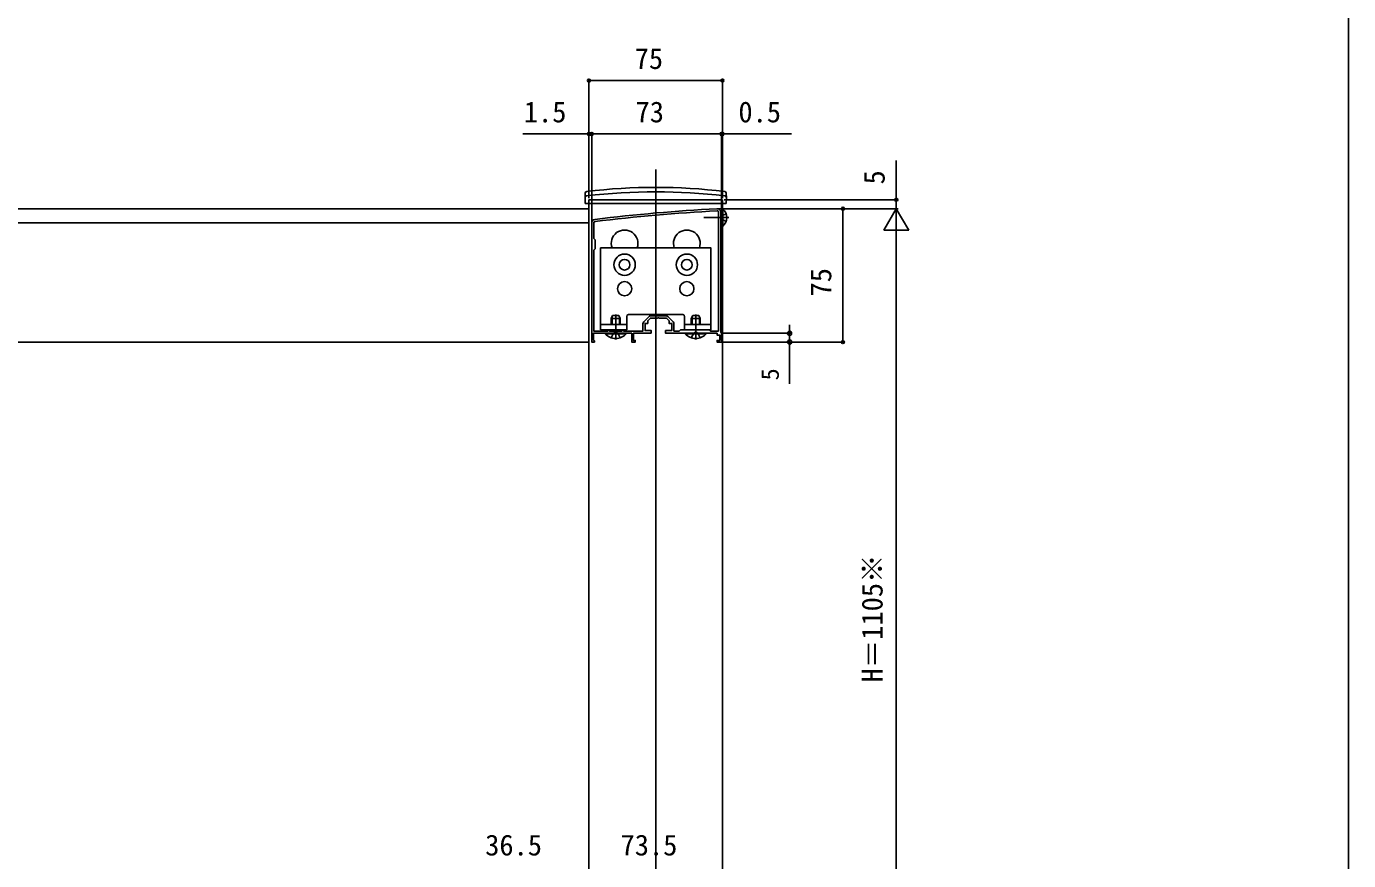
# Model space of a CAD drawing. Units: millimetres, scale not verified. Extents: x -700 to 700, y -1044 to 1038.
# Drawn here: x -43 to 700, y -367 to 102 of the extents above; entities that cross this region are included whole.
import ezdxf
from ezdxf.enums import TextEntityAlignment as Align

# ---------------------------------------------------------------- set-up
doc = ezdxf.new("R2010")
doc.units = ezdxf.units.MM
doc.header["$LTSCALE"] = 6
for name, color, linetype in [('0-2_YKK_11', 7, 'Continuous'), ('0-3_YKK_12', 2, 'Continuous'), ('0-4_YKK_13', 4, 'Continuous'), ('0-5_YKK_D', 6, 'Continuous'), ('0-6_YKK_ZWAK', 7, 'Continuous')]:
    doc.layers.add(name, color=color, linetype=linetype)
doc.styles.add('ＭＳ ゴシック', font='')
doc.styles.get('ＭＳ ゴシック').set_extended_font_data('MS Gothic')

msp = doc.modelspace()

# ---------------------------------------------------------------- linework, layer by layer
at = {"layer": '0-2_YKK_11'}
for p, q in [((345.917, -69.43), (345.917, -2.63)), ((303.856, -64.193), (306.68, -61.369)), ((307.741, -60.93), (316.492, -60.93)), ((317.553, -61.369), (320.377, -64.193))]:
    msp.add_line(p, q, dxfattribs=at)
for points in [[(347.117, -2.63), (347.117, -70.13), (347.617, -70.63), (347.617, -75.63), (345.117, -75.63), (345.117, -74.63), (346.617, -74.63), (346.617, -71.63), (345.117, -71.63), (345.117, -70.63), (338.575, -70.63), (338.392, -70.51), (337.842, -70.51), (337.658, -70.63), (333.575, -70.63), (333.392, -70.51), (332.842, -70.51), (332.658, -70.63), (327.575, -70.63), (327.392, -70.51), (326.842, -70.51), (326.658, -70.63), (316.117, -70.63), (316.117, -69.13), (319.617, -69.13), (319.617, -65.13), (318.117, -65.13), (318.117, -63.63), (316.617, -62.13), (312.575, -62.13), (312.392, -62.01), (311.842, -62.01), (311.658, -62.13), (307.617, -62.13), (306.117, -63.63), (306.117, -65.13), (304.617, -65.13), (304.617, -69.13), (308.117, -69.13), (308.117, -70.63)], [(308.117, -70.63), (298.117, -70.63), (298.117, -74.63), (299.117, -74.63), (299.117, -75.63), (297.117, -75.63), (297.117, -70.63), (288.575, -70.63), (288.392, -70.51), (287.842, -70.51), (287.658, -70.63), (275.617, -70.63), (275.617, -74.338), (275.867, -74.634), (276.117, -74.93), (276.117, -75.63), (274.617, -75.63), (274.617, -8.63)], [(275.817, -8.63), (275.817, -17.33), (276.617, -18.13), (276.617, -23.13), (275.817, -23.93), (275.817, -69.43), (283.717, -69.43), (283.717, -68.63), (284.617, -68.63), (284.617, -69.43), (291.617, -69.43), (291.617, -68.63), (292.517, -68.63), (292.517, -69.43), (303.417, -69.43), (303.417, -65.254)], [(320.817, -65.254), (320.817, -69.43), (323.817, -69.43), (324.617, -68.63), (340.617, -68.63), (341.417, -69.43), (345.917, -69.43)]]:
    msp.add_lwpolyline(points, dxfattribs=at)
for centre, radius, start, end in [((276.617, -8.63), 2, 96.98007, 179.99999), ((397.897, -999.229), 999.996, 93.03159, 96.98007), ((397.897, -999.229), 998.796, 93.03159, 96.98007), ((345.117, -2.63), 2, 359.99999, 93.0316), ((345.117, -2.63), 0.8, 359.99999, 93.03161), ((276.617, -8.63), 0.8, 96.98007, 179.99999), ((304.917, -65.254), 1.5, 134.99999, 179.99998), ((307.741, -62.43), 1.5, 90.00002, 135.00001), ((316.492, -62.43), 1.5, 44.99999, 89.99998), ((319.317, -65.254), 1.5, 0.00002, 45.00001)]:
    msp.add_arc(centre, radius, start, end, dxfattribs=at)
at = {"layer": '0-3_YKK_12'}
for p, q in [((310.617, 21.37), (310.617, -915.63)), ((348.117, 4.37), (273.117, 4.37)), ((273.117, 4.37), (273.117, 2.37)), ((273.117, 2.37), (273.117, -430.63)), ((348.117, 4.37), (348.117, 2.37)), ((348.117, 2.37), (348.117, -454.13)), ((-151.883, -0.633), (273.117, -0.633)), ((-151.883, -8.633), (273.117, -8.633))]:
    msp.add_line(p, q, dxfattribs=at)
msp.add_lwpolyline([(-151.883, -75.633), (273.117, -75.633), (273.117, -0.633)], dxfattribs=at)
for centre in [(293.117, -20.13), (328.117, -20.13)]:
    msp.add_arc(centre, 7.5, 340.52879, 199.47121, dxfattribs=at)
at = {"layer": '0-4_YKK_13'}
for p, q in [((270.917, 5.37), (270.963, 8.037)), ((350.317, 5.37), (350.27, 8.037)), ((270.917, 5.37), (270.969, 2.37)), ((350.264, 2.37), (270.969, 2.37)), ((350.317, 5.37), (350.264, 2.37)), ((351.617, -5.63), (337.563, -5.63)), ((348.21, -4.485), (347.601, -5.63)), ((348.21, -6.775), (347.601, -5.63)), ((348.117, -0.88), (348.117, -10.38)), ((348.344, -0.88), (348.117, -0.88)), ((350.225, -3.48), (348.21, -4.485)), ((350.225, -7.78), (348.21, -6.775)), ((348.344, -0.88), (348.344, -10.38)), ((348.344, -10.38), (348.117, -10.38)), ((294.367, -65.73), (279.617, -65.73)), ((286.417, -60.63), (285.617, -62.33)), ((285.617, -65.73), (285.617, -62.33)), ((290.617, -62.33), (285.617, -62.33)), ((286.05, -65.73), (286.05, -61.41)), ((289.817, -60.63), (286.417, -60.63)), ((288.117, -74.13), (288.117, -60.13)), ((290.617, -62.33), (289.817, -60.63)), ((290.184, -65.73), (290.184, -61.41)), ((290.617, -65.73), (290.617, -62.33)), ((295.367, -60.13), (325.867, -60.13)), ((326.867, -61.13), (326.867, -68.63)), ((341.617, -65.73), (326.867, -65.73)), ((331.417, -60.63), (330.617, -62.33)), ((330.617, -65.73), (330.617, -62.33)), ((335.617, -62.33), (330.617, -62.33)), ((331.05, -65.73), (331.05, -61.41)), ((334.817, -60.63), (331.417, -60.63)), ((333.117, -74.13), (333.117, -60.13)), ((335.617, -62.33), (334.817, -60.63)), ((335.184, -65.73), (335.184, -61.41)), ((335.617, -65.73), (335.617, -62.33)), ((282.217, -70.63), (294.017, -70.63)), ((282.217, -70.878), (282.217, -70.63)), ((294.017, -70.878), (282.217, -70.878)), ((285.617, -69.43), (285.617, -68.63)), ((285.617, -73.213), (286.972, -70.495)), ((286.05, -69.43), (286.05, -68.63)), ((288.117, -69.886), (286.972, -70.495)), ((288.117, -69.886), (289.262, -70.495)), ((290.617, -73.213), (289.262, -70.495)), ((290.184, -69.43), (290.184, -68.63)), ((290.617, -69.43), (290.617, -68.63)), ((294.017, -70.878), (294.017, -70.63)), ((327.217, -70.63), (339.017, -70.63)), ((327.217, -70.878), (327.217, -70.63)), ((339.017, -70.878), (327.217, -70.878)), ((330.617, -73.213), (331.972, -70.495)), ((333.117, -69.886), (331.972, -70.495)), ((333.117, -69.886), (334.262, -70.495)), ((335.617, -73.213), (334.262, -70.495)), ((339.017, -70.878), (339.017, -70.63))]:
    msp.add_line(p, q, dxfattribs=at)
for points in [[(279.617, -68.63), (279.617, -22.63), (341.617, -22.63), (341.617, -68.63), (326.867, -68.63)], [(294.367, -61.13), (294.367, -68.63), (279.617, -68.63)]]:
    msp.add_lwpolyline(points, dxfattribs=at)
for centre, radius in [((293.117, -32.13), 6), ((293.117, -32.13), 3), ((328.117, -32.13), 6), ((328.117, -32.13), 3), ((293.117, -45.63), 4), ((328.117, -45.63), 4)]:
    msp.add_circle(centre, radius, dxfattribs=at)
for centre, radius, start, end in [((271.963, 8.02), 1, 96.9597, 179), ((310.617, -308.63), 317.528, 82.97773, 97.02227), ((310.617, -308.63), 320, 83.0403, 96.9597), ((349.27, 8.02), 1, 1, 83.0403), ((271.92, 5.524), 1, 97.02227, 179), ((349.314, 5.524), 1, 1, 82.97773), ((344.517, -5.63), 6.1, 308.85935, 51.14065), ((295.367, -61.13), 1, 90, 180), ((325.867, -61.13), 1, 0, 90), ((288.117, -65.93), 7.7, 219.98312, 320.01688), ((333.117, -65.93), 7.7, 219.98312, 320.01688)]:
    msp.add_arc(centre, radius, start, end, dxfattribs=at)
at = {"layer": '0-5_YKK_D'}
for p, q in [((273.117, 5.37), (273.117, 72.37)), ((348.117, 71.37), (273.117, 71.37)), ((348.117, 5.37), (348.117, 72.37)), ((273.117, 41.37), (235.953, 41.37)), ((273.117, 5.37), (273.117, 42.37)), ((274.617, 41.37), (273.117, 41.37)), ((274.617, -7.63), (274.617, 42.37)), ((274.617, -7.63), (274.617, 42.37)), ((274.617, 41.37), (347.617, 41.37)), ((274.617, 41.37), (278.017, 41.37)), ((347.617, 41.37), (344.217, 41.37)), ((347.617, -69.754), (347.617, 42.37)), ((347.617, -69.754), (347.617, 42.37)), ((347.617, 41.37), (348.117, 41.37)), ((348.117, 5.37), (348.117, 42.37)), ((348.117, 41.37), (386.917, 41.37)), ((445.817, 4.37), (445.817, 26.443)), ((349.117, 4.37), (446.817, 4.37)), ((445.817, -0.63), (445.817, 4.37)), ((346.117, -0.63), (446.817, -0.63)), ((346.117, -0.63), (446.817, -0.63)), ((346.717, -0.63), (416.817, -0.63)), ((415.817, -0.63), (415.817, -75.63)), ((445.817, -0.63), (438.817, -12.754)), ((445.817, -0.63), (445.817, -4.03)), ((445.817, -0.63), (452.817, -12.754)), ((445.817, -0.63), (445.817, -24.879)), ((438.817, -12.754), (452.817, -12.754)), ((445.817, -411.63), (445.817, -14.63)), ((385.817, -70.63), (385.817, -65.83)), ((348.617, -70.63), (386.817, -70.63)), ((385.817, -70.63), (385.817, -75.63)), ((348.322, -75.63), (386.817, -75.63)), ((348.917, -75.63), (416.817, -75.63)), ((385.817, -75.63), (385.817, -99.112))]:
    msp.add_line(p, q, dxfattribs=at)
for centre, radius in [((273.117, 71.37), 0.85), ((348.117, 71.37), 0.85), ((273.117, 41.37), 0.85), ((274.617, 41.37), 0.85), ((274.617, 41.37), 0.85), ((347.617, 41.37), 0.85), ((347.617, 41.37), 0.85), ((348.117, 41.37), 0.85), ((415.817, -0.63), 0.85), ((445.817, 4.37), 0.85), ((385.817, -70.63), 1.2), ((385.817, -75.63), 1.2), ((415.817, -75.63), 0.85)]:
    msp.add_circle(centre, radius, dxfattribs=at)
at = {"layer": '0-6_YKK_ZWAK'}
msp.add_lwpolyline([(-700, -1043.7), (700, -1043.7), (700, 996.3)], dxfattribs=at)

# ---------------------------------------------------------------- texts
at = {"layer": '0-5_YKK_D', "style": 'ＭＳ ゴシック'}
for s, p in [('75', (298.799, 74.37)), ('73', (299.299, 44.37)), ('0.5', (357.099, 44.37)), ('1.5', (236.499, 44.37)), ('36.5', (214.781, -367.63)), ('73.5', (290.867, -367.63))]:
    msp.add_text(s, height=11.73, dxfattribs=at).set_placement(p, align=Align.BOTTOM_LEFT)
for s, height, p in [('5', 11.73, (442.817, 12.988)), ('75', 11.73, (412.817, -49.948)), ('5', 9.971, (382.817, -97.116)), ('H＝1105※', 11.73, (441.635, -266.857))]:
    msp.add_text(s, height=height, rotation=90, dxfattribs=at).set_placement(p, align=Align.BOTTOM_LEFT)

doc.saveas('drawing.dxf')
